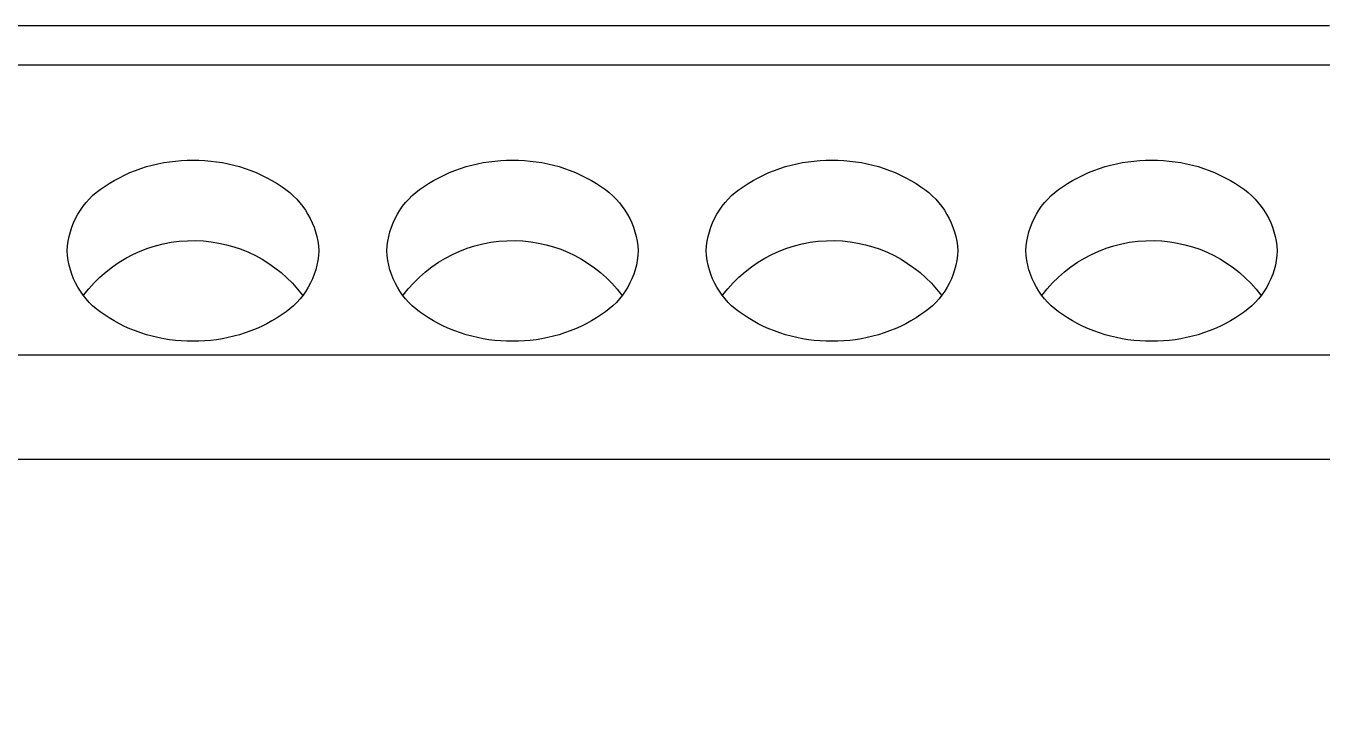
# Model space of a CAD drawing. Extents: x 0.3 to 23.7, y 0.2 to 17.8.
# Drawn here: x 21.199 to 22.011, y 3.67 to 4.097 of the extents above; entities that cross this region are included whole.
import ezdxf

# ---------------------------------------------------------------- set-up
doc = ezdxf.new("R2010")
doc.units = 0
doc.header["$MEASUREMENT"] = 0
for name, color, linetype in [('4_01__0-__EMPTY', 7, 'CONTINUOUS'), ('4_02__B-___3__DI___4__DO__', 7, 'CONTINUOUS'), ('4_03__1-___4__DI___4__DO_E', 7, 'CONTINUOUS'), ('4_04__C-___4__DI___4__DO_F', 7, 'CONTINUOUS'), ('4_05__D-___4__DI___3__DO_E', 7, 'CONTINUOUS'), ('4_06__2A___8__DO__ELECTROM', 7, 'CONTINUOUS'), ('4_07__2B___8__DO__ELECTROM', 7, 'CONTINUOUS'), ('4_08__2C___8__DO_ELECTROME', 7, 'CONTINUOUS'), ('4_09__2D___8__DO_ELECTROME', 7, 'CONTINUOUS'), ('4_10__2G___8__DO_ELECTROME', 7, 'CONTINUOUS'), ('4_11__3-___8__DI', 7, 'CONTINUOUS'), ('4_12__4-___14__DI', 7, 'CONTINUOUS'), ('4_13__5-___8__AI___20_MA_O', 7, 'CONTINUOUS'), ('4_14__6-___4__AI___4__AO__', 7, 'CONTINUOUS')]:
    doc.layers.add(name, color=color, linetype=linetype)

msp = doc.modelspace()

# ---------------------------------------------------------------- linework, layer by layer
at = {"layer": '4_01__0-__EMPTY'}
msp.add_lwpolyline([(22.01545, 4.09709), (21.05023, 4.09709, 0.414214), (21.02034, 4.0672), (21.02034, 4.05209), (20.78034, 4.05209), (20.78034, 4.0672, 0.414214), (20.75045, 4.09709), (19.85523, 4.09709, 0.414214)], format="xyb", dxfattribs=at)
at = {"layer": '4_02__B-___3__DI___4__DO__'}
msp.add_lwpolyline([(20.80237, 4.07278), (22.40237, 4.07278), (22.40237, 3.46407), (20.80237, 3.46407)], close=True, dxfattribs=at)
for points in [[(21.2252, 3.9563, -0.244062), (21.24826, 3.99635, -0.154167), (21.30394, 4.01294, -0.154167), (21.35962, 3.99635, -0.236767), (21.38268, 3.9563, -0.24406), (21.35962, 3.91625, -0.154167), (21.30394, 3.89966, -0.154167), (21.24826, 3.91625, -0.244061)], [(21.4252, 3.9563, -0.244062), (21.44826, 3.99635, -0.154167), (21.50394, 4.01294, -0.154167), (21.55962, 3.99635, -0.236767), (21.58268, 3.9563, -0.24406), (21.55962, 3.91625, -0.154167), (21.50394, 3.89966, -0.154167), (21.44826, 3.91625, -0.244061)], [(21.6252, 3.9563, -0.244062), (21.64826, 3.99635, -0.154167), (21.70394, 4.01294, -0.154167), (21.75962, 3.99635, -0.236767), (21.78268, 3.9563, -0.24406), (21.75962, 3.91625, -0.154167), (21.70394, 3.89966, -0.154167), (21.64826, 3.91625, -0.244061)], [(21.8252, 3.9563, -0.244062), (21.84826, 3.99635, -0.154167), (21.90394, 4.01294, -0.154167), (21.95962, 3.99635, -0.236767), (21.98268, 3.9563, -0.24406), (21.95962, 3.91625, -0.154167), (21.90394, 3.89966, -0.154167), (21.84826, 3.91625, -0.244061)]]:
    msp.add_lwpolyline(points, format="xyb", close=True, dxfattribs=at)
for points in [[(21.23528, 3.92827, -0.001746), (21.23542, 3.92839, -0.240907), (21.30552, 3.96264, -0.231198), (21.37246, 3.92839, -0.005828), (21.37275, 3.92847)], [(21.43528, 3.92827, -0.001746), (21.43542, 3.92839, -0.240907), (21.50552, 3.96264, -0.231198), (21.57246, 3.92839, -0.005828), (21.57275, 3.92847)], [(21.63528, 3.92827, -0.001746), (21.63542, 3.92839, -0.240907), (21.70552, 3.96264, -0.231198), (21.77246, 3.92839, -0.005828), (21.77275, 3.92847)], [(21.83528, 3.92827, -0.001746), (21.83542, 3.92839, -0.240907), (21.90552, 3.96264, -0.231198), (21.97246, 3.92839, -0.005828), (21.97275, 3.92847)]]:
    msp.add_lwpolyline(points, format="xyb", dxfattribs=at)
for points in [[(20.80237, 3.89118), (22.40237, 3.89118)], [(20.80237, 3.82574), (22.40237, 3.82574)]]:
    msp.add_lwpolyline(points, dxfattribs=at)
at = {"layer": '4_03__1-___4__DI___4__DO_E'}
msp.add_lwpolyline([(20.80237, 4.07278), (22.40237, 4.07278), (22.40237, 3.46407), (20.80237, 3.46407)], close=True, dxfattribs=at)
for points in [[(21.2252, 3.9563, -0.244062), (21.24826, 3.99635, -0.154167), (21.30394, 4.01294, -0.154167), (21.35962, 3.99635, -0.236767), (21.38268, 3.9563, -0.24406), (21.35962, 3.91625, -0.154167), (21.30394, 3.89966, -0.154167), (21.24826, 3.91625, -0.244061)], [(21.4252, 3.9563, -0.244062), (21.44826, 3.99635, -0.154167), (21.50394, 4.01294, -0.154167), (21.55962, 3.99635, -0.236767), (21.58268, 3.9563, -0.24406), (21.55962, 3.91625, -0.154167), (21.50394, 3.89966, -0.154167), (21.44826, 3.91625, -0.244061)], [(21.6252, 3.9563, -0.244062), (21.64826, 3.99635, -0.154167), (21.70394, 4.01294, -0.154167), (21.75962, 3.99635, -0.236767), (21.78268, 3.9563, -0.24406), (21.75962, 3.91625, -0.154167), (21.70394, 3.89966, -0.154167), (21.64826, 3.91625, -0.244061)], [(21.8252, 3.9563, -0.244062), (21.84826, 3.99635, -0.154167), (21.90394, 4.01294, -0.154167), (21.95962, 3.99635, -0.236767), (21.98268, 3.9563, -0.24406), (21.95962, 3.91625, -0.154167), (21.90394, 3.89966, -0.154167), (21.84826, 3.91625, -0.244061)]]:
    msp.add_lwpolyline(points, format="xyb", close=True, dxfattribs=at)
for points in [[(21.23528, 3.92827, -0.001746), (21.23542, 3.92839, -0.240907), (21.30552, 3.96264, -0.231198), (21.37246, 3.92839, -0.005828), (21.37275, 3.92847)], [(21.43528, 3.92827, -0.001746), (21.43542, 3.92839, -0.240907), (21.50552, 3.96264, -0.231198), (21.57246, 3.92839, -0.005828), (21.57275, 3.92847)], [(21.63528, 3.92827, -0.001746), (21.63542, 3.92839, -0.240907), (21.70552, 3.96264, -0.231198), (21.77246, 3.92839, -0.005828), (21.77275, 3.92847)], [(21.83528, 3.92827, -0.001746), (21.83542, 3.92839, -0.240907), (21.90552, 3.96264, -0.231198), (21.97246, 3.92839, -0.005828), (21.97275, 3.92847)]]:
    msp.add_lwpolyline(points, format="xyb", dxfattribs=at)
for points in [[(20.80237, 3.89118), (22.40237, 3.89118)], [(20.80237, 3.82574), (22.40237, 3.82574)]]:
    msp.add_lwpolyline(points, dxfattribs=at)
at = {"layer": '4_04__C-___4__DI___4__DO_F'}
msp.add_lwpolyline([(20.80237, 4.07278), (22.40237, 4.07278), (22.40237, 3.46407), (20.80237, 3.46407)], close=True, dxfattribs=at)
for points in [[(21.2252, 3.9563, -0.244062), (21.24826, 3.99635, -0.154167), (21.30394, 4.01294, -0.154167), (21.35962, 3.99635, -0.236767), (21.38268, 3.9563, -0.24406), (21.35962, 3.91625, -0.154167), (21.30394, 3.89966, -0.154167), (21.24826, 3.91625, -0.244061)], [(21.4252, 3.9563, -0.244062), (21.44826, 3.99635, -0.154167), (21.50394, 4.01294, -0.154167), (21.55962, 3.99635, -0.236767), (21.58268, 3.9563, -0.24406), (21.55962, 3.91625, -0.154167), (21.50394, 3.89966, -0.154167), (21.44826, 3.91625, -0.244061)], [(21.6252, 3.9563, -0.244062), (21.64826, 3.99635, -0.154167), (21.70394, 4.01294, -0.154167), (21.75962, 3.99635, -0.236767), (21.78268, 3.9563, -0.24406), (21.75962, 3.91625, -0.154167), (21.70394, 3.89966, -0.154167), (21.64826, 3.91625, -0.244061)], [(21.8252, 3.9563, -0.244062), (21.84826, 3.99635, -0.154167), (21.90394, 4.01294, -0.154167), (21.95962, 3.99635, -0.236767), (21.98268, 3.9563, -0.24406), (21.95962, 3.91625, -0.154167), (21.90394, 3.89966, -0.154167), (21.84826, 3.91625, -0.244061)]]:
    msp.add_lwpolyline(points, format="xyb", close=True, dxfattribs=at)
for points in [[(21.23528, 3.92827, -0.001746), (21.23542, 3.92839, -0.240907), (21.30552, 3.96264, -0.231198), (21.37246, 3.92839, -0.005828), (21.37275, 3.92847)], [(21.43528, 3.92827, -0.001746), (21.43542, 3.92839, -0.240907), (21.50552, 3.96264, -0.231198), (21.57246, 3.92839, -0.005828), (21.57275, 3.92847)], [(21.63528, 3.92827, -0.001746), (21.63542, 3.92839, -0.240907), (21.70552, 3.96264, -0.231198), (21.77246, 3.92839, -0.005828), (21.77275, 3.92847)], [(21.83528, 3.92827, -0.001746), (21.83542, 3.92839, -0.240907), (21.90552, 3.96264, -0.231198), (21.97246, 3.92839, -0.005828), (21.97275, 3.92847)]]:
    msp.add_lwpolyline(points, format="xyb", dxfattribs=at)
for points in [[(20.80237, 3.89118), (22.40237, 3.89118)], [(20.80237, 3.82574), (22.40237, 3.82574)]]:
    msp.add_lwpolyline(points, dxfattribs=at)
at = {"layer": '4_05__D-___4__DI___3__DO_E'}
msp.add_lwpolyline([(20.80237, 4.07278), (22.40237, 4.07278), (22.40237, 3.46407), (20.80237, 3.46407)], close=True, dxfattribs=at)
for points in [[(21.2252, 3.9563, -0.244062), (21.24826, 3.99635, -0.154167), (21.30394, 4.01294, -0.154167), (21.35962, 3.99635, -0.236767), (21.38268, 3.9563, -0.24406), (21.35962, 3.91625, -0.154167), (21.30394, 3.89966, -0.154167), (21.24826, 3.91625, -0.244061)], [(21.4252, 3.9563, -0.244062), (21.44826, 3.99635, -0.154167), (21.50394, 4.01294, -0.154167), (21.55962, 3.99635, -0.236767), (21.58268, 3.9563, -0.24406), (21.55962, 3.91625, -0.154167), (21.50394, 3.89966, -0.154167), (21.44826, 3.91625, -0.244061)], [(21.6252, 3.9563, -0.244062), (21.64826, 3.99635, -0.154167), (21.70394, 4.01294, -0.154167), (21.75962, 3.99635, -0.236767), (21.78268, 3.9563, -0.24406), (21.75962, 3.91625, -0.154167), (21.70394, 3.89966, -0.154167), (21.64826, 3.91625, -0.244061)], [(21.8252, 3.9563, -0.244062), (21.84826, 3.99635, -0.154167), (21.90394, 4.01294, -0.154167), (21.95962, 3.99635, -0.236767), (21.98268, 3.9563, -0.24406), (21.95962, 3.91625, -0.154167), (21.90394, 3.89966, -0.154167), (21.84826, 3.91625, -0.244061)]]:
    msp.add_lwpolyline(points, format="xyb", close=True, dxfattribs=at)
for points in [[(21.23528, 3.92827, -0.001746), (21.23542, 3.92839, -0.240907), (21.30552, 3.96264, -0.231198), (21.37246, 3.92839, -0.005828), (21.37275, 3.92847)], [(21.43528, 3.92827, -0.001746), (21.43542, 3.92839, -0.240907), (21.50552, 3.96264, -0.231198), (21.57246, 3.92839, -0.005828), (21.57275, 3.92847)], [(21.63528, 3.92827, -0.001746), (21.63542, 3.92839, -0.240907), (21.70552, 3.96264, -0.231198), (21.77246, 3.92839, -0.005828), (21.77275, 3.92847)], [(21.83528, 3.92827, -0.001746), (21.83542, 3.92839, -0.240907), (21.90552, 3.96264, -0.231198), (21.97246, 3.92839, -0.005828), (21.97275, 3.92847)]]:
    msp.add_lwpolyline(points, format="xyb", dxfattribs=at)
for points in [[(20.80237, 3.89118), (22.40237, 3.89118)], [(20.80237, 3.82574), (22.40237, 3.82574)]]:
    msp.add_lwpolyline(points, dxfattribs=at)
at = {"layer": '4_06__2A___8__DO__ELECTROM'}
msp.add_lwpolyline([(20.80237, 4.07278), (22.40237, 4.07278), (22.40237, 3.46407), (20.80237, 3.46407)], close=True, dxfattribs=at)
for points in [[(21.2252, 3.9563, -0.244062), (21.24826, 3.99635, -0.154167), (21.30394, 4.01294, -0.154167), (21.35962, 3.99635, -0.236767), (21.38268, 3.9563, -0.24406), (21.35962, 3.91625, -0.154167), (21.30394, 3.89966, -0.154167), (21.24826, 3.91625, -0.244061)], [(21.4252, 3.9563, -0.244062), (21.44826, 3.99635, -0.154167), (21.50394, 4.01294, -0.154167), (21.55962, 3.99635, -0.236767), (21.58268, 3.9563, -0.24406), (21.55962, 3.91625, -0.154167), (21.50394, 3.89966, -0.154167), (21.44826, 3.91625, -0.244061)], [(21.6252, 3.9563, -0.244062), (21.64826, 3.99635, -0.154167), (21.70394, 4.01294, -0.154167), (21.75962, 3.99635, -0.236767), (21.78268, 3.9563, -0.24406), (21.75962, 3.91625, -0.154167), (21.70394, 3.89966, -0.154167), (21.64826, 3.91625, -0.244061)], [(21.8252, 3.9563, -0.244062), (21.84826, 3.99635, -0.154167), (21.90394, 4.01294, -0.154167), (21.95962, 3.99635, -0.236767), (21.98268, 3.9563, -0.24406), (21.95962, 3.91625, -0.154167), (21.90394, 3.89966, -0.154167), (21.84826, 3.91625, -0.244061)]]:
    msp.add_lwpolyline(points, format="xyb", close=True, dxfattribs=at)
for points in [[(21.23528, 3.92827, -0.001746), (21.23542, 3.92839, -0.240907), (21.30552, 3.96264, -0.231198), (21.37246, 3.92839, -0.005828), (21.37275, 3.92847)], [(21.43528, 3.92827, -0.001746), (21.43542, 3.92839, -0.240907), (21.50552, 3.96264, -0.231198), (21.57246, 3.92839, -0.005828), (21.57275, 3.92847)], [(21.63528, 3.92827, -0.001746), (21.63542, 3.92839, -0.240907), (21.70552, 3.96264, -0.231198), (21.77246, 3.92839, -0.005828), (21.77275, 3.92847)], [(21.83528, 3.92827, -0.001746), (21.83542, 3.92839, -0.240907), (21.90552, 3.96264, -0.231198), (21.97246, 3.92839, -0.005828), (21.97275, 3.92847)]]:
    msp.add_lwpolyline(points, format="xyb", dxfattribs=at)
for points in [[(20.80237, 3.89118), (22.40237, 3.89118)], [(20.80237, 3.82574), (22.40237, 3.82574)]]:
    msp.add_lwpolyline(points, dxfattribs=at)
at = {"layer": '4_07__2B___8__DO__ELECTROM'}
msp.add_lwpolyline([(20.80237, 4.07278), (22.40237, 4.07278), (22.40237, 3.46407), (20.80237, 3.46407)], close=True, dxfattribs=at)
for points in [[(21.2252, 3.9563, -0.244062), (21.24826, 3.99635, -0.154167), (21.30394, 4.01294, -0.154167), (21.35962, 3.99635, -0.236767), (21.38268, 3.9563, -0.24406), (21.35962, 3.91625, -0.154167), (21.30394, 3.89966, -0.154167), (21.24826, 3.91625, -0.244061)], [(21.4252, 3.9563, -0.244062), (21.44826, 3.99635, -0.154167), (21.50394, 4.01294, -0.154167), (21.55962, 3.99635, -0.236767), (21.58268, 3.9563, -0.24406), (21.55962, 3.91625, -0.154167), (21.50394, 3.89966, -0.154167), (21.44826, 3.91625, -0.244061)], [(21.6252, 3.9563, -0.244062), (21.64826, 3.99635, -0.154167), (21.70394, 4.01294, -0.154167), (21.75962, 3.99635, -0.236767), (21.78268, 3.9563, -0.24406), (21.75962, 3.91625, -0.154167), (21.70394, 3.89966, -0.154167), (21.64826, 3.91625, -0.244061)], [(21.8252, 3.9563, -0.244062), (21.84826, 3.99635, -0.154167), (21.90394, 4.01294, -0.154167), (21.95962, 3.99635, -0.236767), (21.98268, 3.9563, -0.24406), (21.95962, 3.91625, -0.154167), (21.90394, 3.89966, -0.154167), (21.84826, 3.91625, -0.244061)]]:
    msp.add_lwpolyline(points, format="xyb", close=True, dxfattribs=at)
for points in [[(21.23528, 3.92827, -0.001746), (21.23542, 3.92839, -0.240907), (21.30552, 3.96264, -0.231198), (21.37246, 3.92839, -0.005828), (21.37275, 3.92847)], [(21.43528, 3.92827, -0.001746), (21.43542, 3.92839, -0.240907), (21.50552, 3.96264, -0.231198), (21.57246, 3.92839, -0.005828), (21.57275, 3.92847)], [(21.63528, 3.92827, -0.001746), (21.63542, 3.92839, -0.240907), (21.70552, 3.96264, -0.231198), (21.77246, 3.92839, -0.005828), (21.77275, 3.92847)], [(21.83528, 3.92827, -0.001746), (21.83542, 3.92839, -0.240907), (21.90552, 3.96264, -0.231198), (21.97246, 3.92839, -0.005828), (21.97275, 3.92847)]]:
    msp.add_lwpolyline(points, format="xyb", dxfattribs=at)
for points in [[(20.80237, 3.89118), (22.40237, 3.89118)], [(20.80237, 3.82574), (22.40237, 3.82574)]]:
    msp.add_lwpolyline(points, dxfattribs=at)
at = {"layer": '4_08__2C___8__DO_ELECTROME'}
msp.add_lwpolyline([(20.80237, 4.07278), (22.40237, 4.07278), (22.40237, 3.46407), (20.80237, 3.46407)], close=True, dxfattribs=at)
for points in [[(21.2252, 3.9563, -0.244062), (21.24826, 3.99635, -0.154167), (21.30394, 4.01294, -0.154167), (21.35962, 3.99635, -0.236767), (21.38268, 3.9563, -0.24406), (21.35962, 3.91625, -0.154167), (21.30394, 3.89966, -0.154167), (21.24826, 3.91625, -0.244061)], [(21.4252, 3.9563, -0.244062), (21.44826, 3.99635, -0.154167), (21.50394, 4.01294, -0.154167), (21.55962, 3.99635, -0.236767), (21.58268, 3.9563, -0.24406), (21.55962, 3.91625, -0.154167), (21.50394, 3.89966, -0.154167), (21.44826, 3.91625, -0.244061)], [(21.6252, 3.9563, -0.244062), (21.64826, 3.99635, -0.154167), (21.70394, 4.01294, -0.154167), (21.75962, 3.99635, -0.236767), (21.78268, 3.9563, -0.24406), (21.75962, 3.91625, -0.154167), (21.70394, 3.89966, -0.154167), (21.64826, 3.91625, -0.244061)], [(21.8252, 3.9563, -0.244062), (21.84826, 3.99635, -0.154167), (21.90394, 4.01294, -0.154167), (21.95962, 3.99635, -0.236767), (21.98268, 3.9563, -0.24406), (21.95962, 3.91625, -0.154167), (21.90394, 3.89966, -0.154167), (21.84826, 3.91625, -0.244061)]]:
    msp.add_lwpolyline(points, format="xyb", close=True, dxfattribs=at)
for points in [[(21.23528, 3.92827, -0.001746), (21.23542, 3.92839, -0.240907), (21.30552, 3.96264, -0.231198), (21.37246, 3.92839, -0.005828), (21.37275, 3.92847)], [(21.43528, 3.92827, -0.001746), (21.43542, 3.92839, -0.240907), (21.50552, 3.96264, -0.231198), (21.57246, 3.92839, -0.005828), (21.57275, 3.92847)], [(21.63528, 3.92827, -0.001746), (21.63542, 3.92839, -0.240907), (21.70552, 3.96264, -0.231198), (21.77246, 3.92839, -0.005828), (21.77275, 3.92847)], [(21.83528, 3.92827, -0.001746), (21.83542, 3.92839, -0.240907), (21.90552, 3.96264, -0.231198), (21.97246, 3.92839, -0.005828), (21.97275, 3.92847)]]:
    msp.add_lwpolyline(points, format="xyb", dxfattribs=at)
for points in [[(20.80237, 3.89118), (22.40237, 3.89118)], [(20.80237, 3.82574), (22.40237, 3.82574)]]:
    msp.add_lwpolyline(points, dxfattribs=at)
at = {"layer": '4_09__2D___8__DO_ELECTROME'}
msp.add_lwpolyline([(20.80237, 4.07278), (22.40237, 4.07278), (22.40237, 3.46407), (20.80237, 3.46407)], close=True, dxfattribs=at)
for points in [[(21.2252, 3.9563, -0.244062), (21.24826, 3.99635, -0.154167), (21.30394, 4.01294, -0.154167), (21.35962, 3.99635, -0.236767), (21.38268, 3.9563, -0.24406), (21.35962, 3.91625, -0.154167), (21.30394, 3.89966, -0.154167), (21.24826, 3.91625, -0.244061)], [(21.4252, 3.9563, -0.244062), (21.44826, 3.99635, -0.154167), (21.50394, 4.01294, -0.154167), (21.55962, 3.99635, -0.236767), (21.58268, 3.9563, -0.24406), (21.55962, 3.91625, -0.154167), (21.50394, 3.89966, -0.154167), (21.44826, 3.91625, -0.244061)], [(21.6252, 3.9563, -0.244062), (21.64826, 3.99635, -0.154167), (21.70394, 4.01294, -0.154167), (21.75962, 3.99635, -0.236767), (21.78268, 3.9563, -0.24406), (21.75962, 3.91625, -0.154167), (21.70394, 3.89966, -0.154167), (21.64826, 3.91625, -0.244061)], [(21.8252, 3.9563, -0.244062), (21.84826, 3.99635, -0.154167), (21.90394, 4.01294, -0.154167), (21.95962, 3.99635, -0.236767), (21.98268, 3.9563, -0.24406), (21.95962, 3.91625, -0.154167), (21.90394, 3.89966, -0.154167), (21.84826, 3.91625, -0.244061)]]:
    msp.add_lwpolyline(points, format="xyb", close=True, dxfattribs=at)
for points in [[(21.23528, 3.92827, -0.001746), (21.23542, 3.92839, -0.240907), (21.30552, 3.96264, -0.231198), (21.37246, 3.92839, -0.005828), (21.37275, 3.92847)], [(21.43528, 3.92827, -0.001746), (21.43542, 3.92839, -0.240907), (21.50552, 3.96264, -0.231198), (21.57246, 3.92839, -0.005828), (21.57275, 3.92847)], [(21.63528, 3.92827, -0.001746), (21.63542, 3.92839, -0.240907), (21.70552, 3.96264, -0.231198), (21.77246, 3.92839, -0.005828), (21.77275, 3.92847)], [(21.83528, 3.92827, -0.001746), (21.83542, 3.92839, -0.240907), (21.90552, 3.96264, -0.231198), (21.97246, 3.92839, -0.005828), (21.97275, 3.92847)]]:
    msp.add_lwpolyline(points, format="xyb", dxfattribs=at)
for points in [[(20.80237, 3.89118), (22.40237, 3.89118)], [(20.80237, 3.82574), (22.40237, 3.82574)]]:
    msp.add_lwpolyline(points, dxfattribs=at)
at = {"layer": '4_10__2G___8__DO_ELECTROME'}
msp.add_lwpolyline([(20.80237, 4.07278), (22.40237, 4.07278), (22.40237, 3.46407), (20.80237, 3.46407)], close=True, dxfattribs=at)
for points in [[(21.2252, 3.9563, -0.244062), (21.24826, 3.99635, -0.154167), (21.30394, 4.01294, -0.154167), (21.35962, 3.99635, -0.236767), (21.38268, 3.9563, -0.24406), (21.35962, 3.91625, -0.154167), (21.30394, 3.89966, -0.154167), (21.24826, 3.91625, -0.244061)], [(21.4252, 3.9563, -0.244062), (21.44826, 3.99635, -0.154167), (21.50394, 4.01294, -0.154167), (21.55962, 3.99635, -0.236767), (21.58268, 3.9563, -0.24406), (21.55962, 3.91625, -0.154167), (21.50394, 3.89966, -0.154167), (21.44826, 3.91625, -0.244061)], [(21.6252, 3.9563, -0.244062), (21.64826, 3.99635, -0.154167), (21.70394, 4.01294, -0.154167), (21.75962, 3.99635, -0.236767), (21.78268, 3.9563, -0.24406), (21.75962, 3.91625, -0.154167), (21.70394, 3.89966, -0.154167), (21.64826, 3.91625, -0.244061)], [(21.8252, 3.9563, -0.244062), (21.84826, 3.99635, -0.154167), (21.90394, 4.01294, -0.154167), (21.95962, 3.99635, -0.236767), (21.98268, 3.9563, -0.24406), (21.95962, 3.91625, -0.154167), (21.90394, 3.89966, -0.154167), (21.84826, 3.91625, -0.244061)]]:
    msp.add_lwpolyline(points, format="xyb", close=True, dxfattribs=at)
for points in [[(21.23528, 3.92827, -0.001746), (21.23542, 3.92839, -0.240907), (21.30552, 3.96264, -0.231198), (21.37246, 3.92839, -0.005828), (21.37275, 3.92847)], [(21.43528, 3.92827, -0.001746), (21.43542, 3.92839, -0.240907), (21.50552, 3.96264, -0.231198), (21.57246, 3.92839, -0.005828), (21.57275, 3.92847)], [(21.63528, 3.92827, -0.001746), (21.63542, 3.92839, -0.240907), (21.70552, 3.96264, -0.231198), (21.77246, 3.92839, -0.005828), (21.77275, 3.92847)], [(21.83528, 3.92827, -0.001746), (21.83542, 3.92839, -0.240907), (21.90552, 3.96264, -0.231198), (21.97246, 3.92839, -0.005828), (21.97275, 3.92847)]]:
    msp.add_lwpolyline(points, format="xyb", dxfattribs=at)
for points in [[(20.80237, 3.89118), (22.40237, 3.89118)], [(20.80237, 3.82574), (22.40237, 3.82574)]]:
    msp.add_lwpolyline(points, dxfattribs=at)
at = {"layer": '4_11__3-___8__DI'}
msp.add_lwpolyline([(20.80237, 4.07278), (22.40237, 4.07278), (22.40237, 3.46407), (20.80237, 3.46407)], close=True, dxfattribs=at)
for points in [[(21.2252, 3.9563, -0.244062), (21.24826, 3.99635, -0.154167), (21.30394, 4.01294, -0.154167), (21.35962, 3.99635, -0.236767), (21.38268, 3.9563, -0.24406), (21.35962, 3.91625, -0.154167), (21.30394, 3.89966, -0.154167), (21.24826, 3.91625, -0.244061)], [(21.4252, 3.9563, -0.244062), (21.44826, 3.99635, -0.154167), (21.50394, 4.01294, -0.154167), (21.55962, 3.99635, -0.236767), (21.58268, 3.9563, -0.24406), (21.55962, 3.91625, -0.154167), (21.50394, 3.89966, -0.154167), (21.44826, 3.91625, -0.244061)], [(21.6252, 3.9563, -0.244062), (21.64826, 3.99635, -0.154167), (21.70394, 4.01294, -0.154167), (21.75962, 3.99635, -0.236767), (21.78268, 3.9563, -0.24406), (21.75962, 3.91625, -0.154167), (21.70394, 3.89966, -0.154167), (21.64826, 3.91625, -0.244061)], [(21.8252, 3.9563, -0.244062), (21.84826, 3.99635, -0.154167), (21.90394, 4.01294, -0.154167), (21.95962, 3.99635, -0.236767), (21.98268, 3.9563, -0.24406), (21.95962, 3.91625, -0.154167), (21.90394, 3.89966, -0.154167), (21.84826, 3.91625, -0.244061)]]:
    msp.add_lwpolyline(points, format="xyb", close=True, dxfattribs=at)
for points in [[(21.23528, 3.92827, -0.001746), (21.23542, 3.92839, -0.240907), (21.30552, 3.96264, -0.231198), (21.37246, 3.92839, -0.005828), (21.37275, 3.92847)], [(21.43528, 3.92827, -0.001746), (21.43542, 3.92839, -0.240907), (21.50552, 3.96264, -0.231198), (21.57246, 3.92839, -0.005828), (21.57275, 3.92847)], [(21.63528, 3.92827, -0.001746), (21.63542, 3.92839, -0.240907), (21.70552, 3.96264, -0.231198), (21.77246, 3.92839, -0.005828), (21.77275, 3.92847)], [(21.83528, 3.92827, -0.001746), (21.83542, 3.92839, -0.240907), (21.90552, 3.96264, -0.231198), (21.97246, 3.92839, -0.005828), (21.97275, 3.92847)]]:
    msp.add_lwpolyline(points, format="xyb", dxfattribs=at)
for points in [[(20.80237, 3.89118), (22.40237, 3.89118)], [(20.80237, 3.82574), (22.40237, 3.82574)]]:
    msp.add_lwpolyline(points, dxfattribs=at)
at = {"layer": '4_12__4-___14__DI'}
msp.add_lwpolyline([(20.80237, 4.07278), (22.40237, 4.07278), (22.40237, 3.46407), (20.80237, 3.46407)], close=True, dxfattribs=at)
for points in [[(21.2252, 3.9563, -0.244062), (21.24826, 3.99635, -0.154167), (21.30394, 4.01294, -0.154167), (21.35962, 3.99635, -0.236767), (21.38268, 3.9563, -0.24406), (21.35962, 3.91625, -0.154167), (21.30394, 3.89966, -0.154167), (21.24826, 3.91625, -0.244061)], [(21.4252, 3.9563, -0.244062), (21.44826, 3.99635, -0.154167), (21.50394, 4.01294, -0.154167), (21.55962, 3.99635, -0.236767), (21.58268, 3.9563, -0.24406), (21.55962, 3.91625, -0.154167), (21.50394, 3.89966, -0.154167), (21.44826, 3.91625, -0.244061)], [(21.6252, 3.9563, -0.244062), (21.64826, 3.99635, -0.154167), (21.70394, 4.01294, -0.154167), (21.75962, 3.99635, -0.236767), (21.78268, 3.9563, -0.24406), (21.75962, 3.91625, -0.154167), (21.70394, 3.89966, -0.154167), (21.64826, 3.91625, -0.244061)], [(21.8252, 3.9563, -0.244062), (21.84826, 3.99635, -0.154167), (21.90394, 4.01294, -0.154167), (21.95962, 3.99635, -0.236767), (21.98268, 3.9563, -0.24406), (21.95962, 3.91625, -0.154167), (21.90394, 3.89966, -0.154167), (21.84826, 3.91625, -0.244061)]]:
    msp.add_lwpolyline(points, format="xyb", close=True, dxfattribs=at)
for points in [[(21.23528, 3.92827, -0.001746), (21.23542, 3.92839, -0.240907), (21.30552, 3.96264, -0.231198), (21.37246, 3.92839, -0.005828), (21.37275, 3.92847)], [(21.43528, 3.92827, -0.001746), (21.43542, 3.92839, -0.240907), (21.50552, 3.96264, -0.231198), (21.57246, 3.92839, -0.005828), (21.57275, 3.92847)], [(21.63528, 3.92827, -0.001746), (21.63542, 3.92839, -0.240907), (21.70552, 3.96264, -0.231198), (21.77246, 3.92839, -0.005828), (21.77275, 3.92847)], [(21.83528, 3.92827, -0.001746), (21.83542, 3.92839, -0.240907), (21.90552, 3.96264, -0.231198), (21.97246, 3.92839, -0.005828), (21.97275, 3.92847)]]:
    msp.add_lwpolyline(points, format="xyb", dxfattribs=at)
for points in [[(20.80237, 3.89118), (22.40237, 3.89118)], [(20.80237, 3.82574), (22.40237, 3.82574)]]:
    msp.add_lwpolyline(points, dxfattribs=at)
at = {"layer": '4_13__5-___8__AI___20_MA_O'}
msp.add_lwpolyline([(20.80237, 4.07278), (22.40237, 4.07278), (22.40237, 3.46407), (20.80237, 3.46407)], close=True, dxfattribs=at)
for points in [[(21.2252, 3.9563, -0.244062), (21.24826, 3.99635, -0.154167), (21.30394, 4.01294, -0.154167), (21.35962, 3.99635, -0.236767), (21.38268, 3.9563, -0.24406), (21.35962, 3.91625, -0.154167), (21.30394, 3.89966, -0.154167), (21.24826, 3.91625, -0.244061)], [(21.4252, 3.9563, -0.244062), (21.44826, 3.99635, -0.154167), (21.50394, 4.01294, -0.154167), (21.55962, 3.99635, -0.236767), (21.58268, 3.9563, -0.24406), (21.55962, 3.91625, -0.154167), (21.50394, 3.89966, -0.154167), (21.44826, 3.91625, -0.244061)], [(21.6252, 3.9563, -0.244062), (21.64826, 3.99635, -0.154167), (21.70394, 4.01294, -0.154167), (21.75962, 3.99635, -0.236767), (21.78268, 3.9563, -0.24406), (21.75962, 3.91625, -0.154167), (21.70394, 3.89966, -0.154167), (21.64826, 3.91625, -0.244061)], [(21.8252, 3.9563, -0.244062), (21.84826, 3.99635, -0.154167), (21.90394, 4.01294, -0.154167), (21.95962, 3.99635, -0.236767), (21.98268, 3.9563, -0.24406), (21.95962, 3.91625, -0.154167), (21.90394, 3.89966, -0.154167), (21.84826, 3.91625, -0.244061)]]:
    msp.add_lwpolyline(points, format="xyb", close=True, dxfattribs=at)
for points in [[(21.23528, 3.92827, -0.001746), (21.23542, 3.92839, -0.240907), (21.30552, 3.96264, -0.231198), (21.37246, 3.92839, -0.005828), (21.37275, 3.92847)], [(21.43528, 3.92827, -0.001746), (21.43542, 3.92839, -0.240907), (21.50552, 3.96264, -0.231198), (21.57246, 3.92839, -0.005828), (21.57275, 3.92847)], [(21.63528, 3.92827, -0.001746), (21.63542, 3.92839, -0.240907), (21.70552, 3.96264, -0.231198), (21.77246, 3.92839, -0.005828), (21.77275, 3.92847)], [(21.83528, 3.92827, -0.001746), (21.83542, 3.92839, -0.240907), (21.90552, 3.96264, -0.231198), (21.97246, 3.92839, -0.005828), (21.97275, 3.92847)]]:
    msp.add_lwpolyline(points, format="xyb", dxfattribs=at)
for points in [[(20.80237, 3.89118), (22.40237, 3.89118)], [(20.80237, 3.82574), (22.40237, 3.82574)]]:
    msp.add_lwpolyline(points, dxfattribs=at)
at = {"layer": '4_14__6-___4__AI___4__AO__'}
msp.add_lwpolyline([(20.80237, 4.07278), (22.40237, 4.07278), (22.40237, 3.46407), (20.80237, 3.46407)], close=True, dxfattribs=at)
for points in [[(21.2252, 3.9563, -0.244062), (21.24826, 3.99635, -0.154167), (21.30394, 4.01294, -0.154167), (21.35962, 3.99635, -0.236767), (21.38268, 3.9563, -0.24406), (21.35962, 3.91625, -0.154167), (21.30394, 3.89966, -0.154167), (21.24826, 3.91625, -0.244061)], [(21.4252, 3.9563, -0.244062), (21.44826, 3.99635, -0.154167), (21.50394, 4.01294, -0.154167), (21.55962, 3.99635, -0.236767), (21.58268, 3.9563, -0.24406), (21.55962, 3.91625, -0.154167), (21.50394, 3.89966, -0.154167), (21.44826, 3.91625, -0.244061)], [(21.6252, 3.9563, -0.244062), (21.64826, 3.99635, -0.154167), (21.70394, 4.01294, -0.154167), (21.75962, 3.99635, -0.236767), (21.78268, 3.9563, -0.24406), (21.75962, 3.91625, -0.154167), (21.70394, 3.89966, -0.154167), (21.64826, 3.91625, -0.244061)], [(21.8252, 3.9563, -0.244062), (21.84826, 3.99635, -0.154167), (21.90394, 4.01294, -0.154167), (21.95962, 3.99635, -0.236767), (21.98268, 3.9563, -0.24406), (21.95962, 3.91625, -0.154167), (21.90394, 3.89966, -0.154167), (21.84826, 3.91625, -0.244061)]]:
    msp.add_lwpolyline(points, format="xyb", close=True, dxfattribs=at)
for points in [[(21.23528, 3.92827, -0.001746), (21.23542, 3.92839, -0.240907), (21.30552, 3.96264, -0.231198), (21.37246, 3.92839, -0.005828), (21.37275, 3.92847)], [(21.43528, 3.92827, -0.001746), (21.43542, 3.92839, -0.240907), (21.50552, 3.96264, -0.231198), (21.57246, 3.92839, -0.005828), (21.57275, 3.92847)], [(21.63528, 3.92827, -0.001746), (21.63542, 3.92839, -0.240907), (21.70552, 3.96264, -0.231198), (21.77246, 3.92839, -0.005828), (21.77275, 3.92847)], [(21.83528, 3.92827, -0.001746), (21.83542, 3.92839, -0.240907), (21.90552, 3.96264, -0.231198), (21.97246, 3.92839, -0.005828), (21.97275, 3.92847)]]:
    msp.add_lwpolyline(points, format="xyb", dxfattribs=at)
for points in [[(20.80237, 3.89118), (22.40237, 3.89118)], [(20.80237, 3.82574), (22.40237, 3.82574)]]:
    msp.add_lwpolyline(points, dxfattribs=at)

doc.saveas('drawing.dxf')
